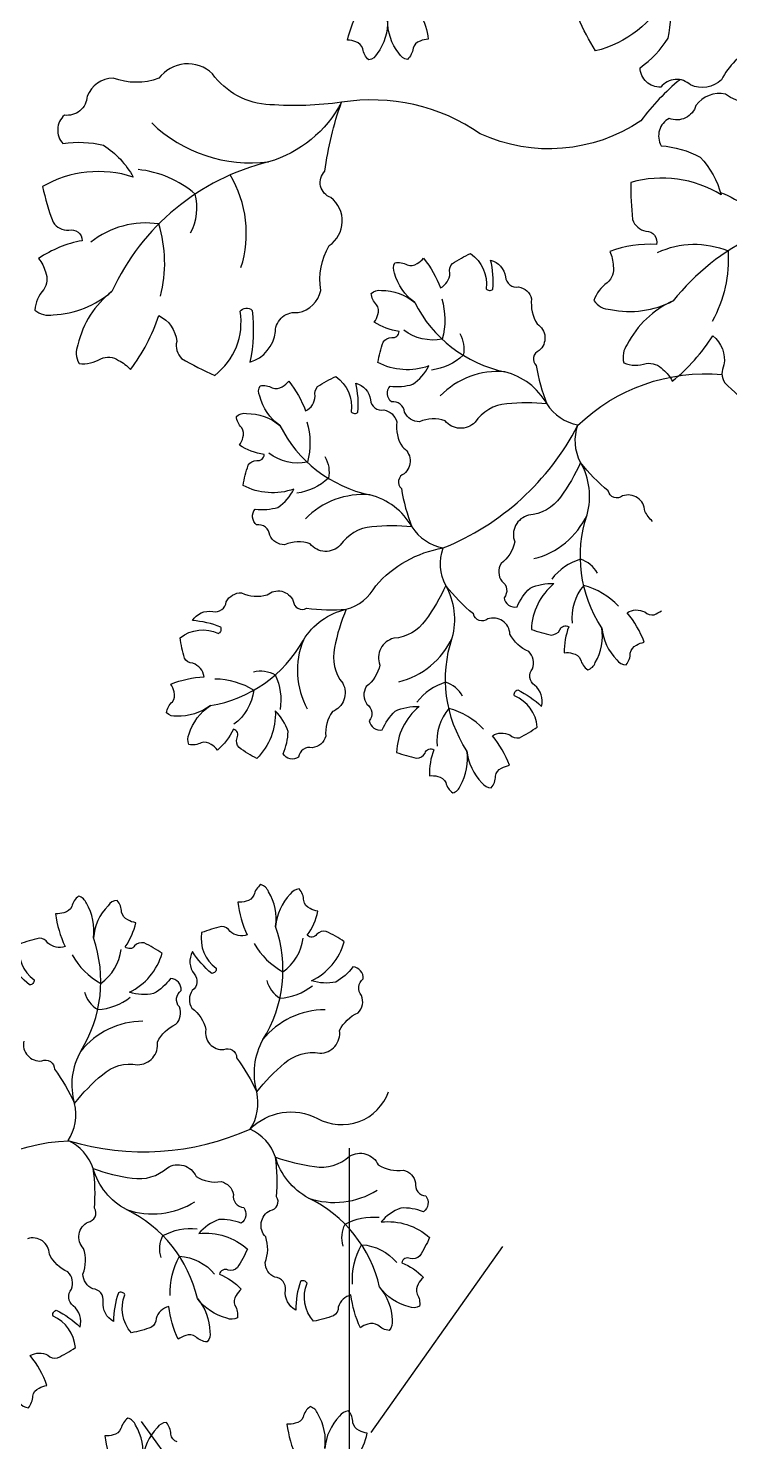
# Model space of a CAD drawing. Header units: millimetres. Extents: x 228.39 to 232.01, y 86.87 to 92.76.
# Drawn here: x 228.7883 to 228.9784, y 91.7556 to 92.1386 of the extents above; entities that cross this region are included whole.
import ezdxf

# ---------------------------------------------------------------- set-up
doc = ezdxf.new("R2010")
doc.units = ezdxf.units.MM
for name, color, linetype in [('62', 62, 'Continuous'), ('63', 63, 'Continuous'), ('CauleArvore', 253, 'Continuous')]:
    doc.layers.add(name, color=color, linetype=linetype)

msp = doc.modelspace()

# ---------------------------------------------------------------- linework, layer by layer
at = {"layer": '62'}
for points in [[(228.9649416132693, 92.12469112140516, 0.0624996626209866), (228.9543604704238, 92.11357440972135, -0.2620553651360283), (228.9107987264798, 92.11003458311295, 0.1928727074293483), (228.8731746563784, 92.1185722245288)], [(228.8731746563784, 92.1185722245288, -0.2043996860364353), (228.8533822104583, 92.10242510312113, 0.2279428046577944), (228.8109261983998, 92.06731638691406, 0.2279428046577944)], [(228.8322423147909, 92.08315556669925, 0.1876286218963192), (228.8335373234335, 92.09370343199855, 0.152005865126538), (228.8180117715415, 92.10034427590506)], [(229.0357962746169, 92.09953844689223, -0.2043996860364367), (229.012703836919, 92.08862012438256, 0.2279428046577933), (228.9630556914861, 92.06474133528644)], [(228.9759177655279, 92.09410574112958, -0.1487400713347152), (228.9890520346684, 92.08405394052538, -0.1876286218963192), (228.9852605163541, 92.07412625707812, -0.1876286218963192)], [(228.9588739963894, 92.07788122645483, -0.2101229647717458), (228.9779521859227, 92.07827598499442, -0.1413864367129372), (228.9736816636379, 92.05920009262424)], [(228.9003393208795, 92.0653037415946, -0.1413864367129372), (228.9004698644929, 92.05435760094741, -0.210122964771746), (228.8900627681466, 92.05678340010091, -0.210122964771746)], [(228.9052428612477, 92.05588435461719, -0.1876286218963192), (228.9061704486114, 92.05000593272503, -0.1520058651265381), (228.8976089533694, 92.04599073378013)], [(228.9007141594524, 91.99777552280517, 0.1802530025354734), (228.9371844966641, 92.0309693825311, -0.2173875366482725), (228.9763264017081, 92.04477779487539, 0.2835782542006574)], [(228.8637795312948, 92.03195813855936, -0.1413864367129372), (228.8639100749081, 92.02101199791215, -0.210122964771746), (228.8535029785619, 92.02343779706567, -0.210122964771746)], [(228.9437168561027, 91.9761540867895, -0.2279428046577942), (228.9397320857052, 92.00674722186571, 0.2043996860364329), (228.9379787770218, 92.02094372285337, -0.2049975904848279), (228.9372739490371, 92.03112112584041, -0.2049975904848279)], [(228.868683071663, 92.02253875158195, -0.1876286218963192), (228.8696106590267, 92.01666032968978, -0.1520058651265381), (228.8610491637847, 92.01264513074489)], [(228.8376246295151, 91.9550451862468, 0.2279428046577928), (228.8628353024572, 91.97282833216424, -0.2043996860364349), (228.8744692512313, 91.98115094999481, 0.2049975904848281), (228.8824357245088, 91.98752367449595, -0.1730102318134612), (228.9007141594524, 91.99777552280517, -0.1730102318134612)], [(228.907157066518, 91.94280848375425, -0.2279428046577942), (228.9031722961205, 91.97340161883045, 0.2043996860364329), (228.9014189874371, 91.98759811981813, -0.2049975904848279), (228.9007141594524, 91.99777552280517, -0.2049975904848279)], [(228.9425637964782, 91.99098105112105, 0.1876286218963192), (228.9379498299143, 91.99473971774727, 0.1520058651265381), (228.9301729768669, 91.98935997983318)], [(228.9482381318262, 91.9820048894953, 0.1413864367129372), (228.9388433398848, 91.98762386814634, 0.210122964771746), (228.9357048916374, 91.97740906034136, 0.210122964771746)], [(228.8388685693117, 91.96233397491518, -0.1413864367129372), (228.8493648487097, 91.95922541326993, -0.210122964771746), (228.8439732327362, 91.94999922049674, -0.210122964771746)], [(228.8493160712686, 91.9642364107306, -0.1876286218963192), (228.855206187085, 91.96338623549583, -0.1520058651265381), (228.8565133244312, 91.95402074483576)], [(228.9060040068935, 91.95763544808581, 0.1876286218963192), (228.9013900403296, 91.96139411471202, 0.1520058651265381), (228.8936131872822, 91.95601437679794)], [(228.9116783422415, 91.94865928646006, 0.1413864367129372), (228.9022835503001, 91.95427826511109, 0.210122964771746), (228.8991451020527, 91.94406345730611, 0.210122964771746)], [(228.8495237607143, 91.89060051386105, 0.1413864367129372), (228.8573041255385, 91.88289980221175, 0.210122964771746), (228.8627920378348, 91.8920690428849, 0.210122964771746)], [(228.8001391811981, 91.88748430426033, 0.1413864367129372), (228.8079195460224, 91.87978359261105, 0.210122964771746), (228.8134074583187, 91.88895283328418, 0.210122964771746)], [(228.8528893609202, 91.88052865730793, 0.1876286218963192), (228.8564717689912, 91.87577654044566, 0.1520058651265381), (228.8653086646094, 91.87914259142262)], [(228.8035047814041, 91.87741244770721, 0.1876286218963192), (228.8070871894751, 91.87266033084494, 0.1520058651265381), (228.8159240850932, 91.87602638182192)], [(228.6456474334275, 91.76661787751587, -0.1841083703680773), (228.6794787419188, 91.78071610464173, 0.09065442908466861), (228.7310419559528, 91.78972698927224, 0.2835782542006574), (228.7611810737209, 91.81741598931636, -0.2251438523393833), (228.7992231710509, 91.8371297998311, 0.1802530025354734), (228.8484364724535, 91.84028713809296, -0.3316125768266109), (228.8666339554927, 91.84317562739831, 0.4605227219911265), (228.8859256793056, 91.85036551557587, 0.4605227219911265)], [(228.8834844424877, 91.79745576839788, 0.2279428046577942), (228.8642548686624, 91.82158131086653, -0.2043996860364329), (228.8552649685786, 91.83270769519008, 0.2049975904848279), (228.8484364724535, 91.84028713809298, 0.2049975904848279)], [(228.8340998629716, 91.79433955879716, 0.2279428046577942), (228.8148702891462, 91.81846510126583, -0.2043996860364329), (228.8058803890624, 91.82959148558936, 0.2049975904848279), (228.7990518929373, 91.83717092849226, 0.2049975904848279)], [(228.8242394799052, 91.8054724498669, -0.1876286218963192), (228.8247431213481, 91.81140225657174, -0.1520058651265381), (228.8340159470745, 91.81325582782567)], [(228.8736240594213, 91.80858865946762, -0.1876286218963192), (228.8741277008642, 91.81451846617244, -0.1520058651265381), (228.8834005265906, 91.81637203742639)], [(228.8267507169864, 91.79515434696498, -0.1413864367129372), (228.8292390129053, 91.80581471375619, -0.210122964771746), (228.838765227723, 91.80097287659032, -0.210122964771746)], [(228.8761352965026, 91.7982705565657, -0.1413864367129372), (228.8786235924215, 91.80893092335691, -0.210122964771746), (228.8881498072392, 91.80408908619104, -0.210122964771746)]]:
    msp.add_lwpolyline(points, format="xyb", dxfattribs=at)
for centre, radius, start, end in [((228.8485772665715, 92.14079360014232), 0.03866819170092113, 226.0055660181356, 277.1380750828056), ((228.8168176409072, 92.08306529213391), 0.03055347511947142, 342.2726280196243, 31.13933741052608), ((228.8200673901187, 92.06215086392241), 0.02370610377805731, 81.35543052559544, 128.8215374822393), ((228.7899841041301, 92.07505681445215), 0.03525592437372765, 345.1893495015026, 17.37937132104682), ((228.924808676377, 92.08033122782109), 0.03559504258891227, 206.6972816068433, 258.060352377721), ((228.9154932816199, 92.02394016911944), 0.02165418735251583, 84.82956208829077, 135.9620711529593), ((228.9129932221688, 92.02783167756422), 0.01822652723244424, 29.65507171034712, 75.86352789572805), ((228.9397458135127, 92.0438474668233), 0.01296417636406003, 212.6682055185941, 259.0081804686739), ((228.8882488867923, 92.04698562478585), 0.03559504258891227, 206.6972816068433, 258.060352377721), ((228.8789334920351, 91.99059456608418), 0.02165418735251583, 84.82956208829077, 135.9620711529593), ((228.8764334325841, 91.99448607452898), 0.01822652723244424, 29.65507171034712, 75.86352789572805), ((228.9201114768094, 92.01590885580596), 0.02165418735251583, 283.8377702129154, 334.9702792775901), ((228.903186023928, 92.01050186378805), 0.01296417636406003, 212.6682055185941, 259.0081804686739), ((228.8828626718695, 91.96459375237394), 0.02165418735251583, 157.6491857757407, 208.7816948404098), ((228.8835516872246, 91.98256325277072), 0.02165418735251583, 283.8377702129154, 334.9702792775901), ((228.8217133098943, 91.88344834454365), 0.03559504258891227, 327.917719804394, 19.28079057527238), ((228.7723287303782, 91.88033213494293), 0.03559504258891227, 327.917719804394, 19.28079057527238), ((228.8687362290135, 91.85095875915871), 0.02165418735251583, 90.01600102915677, 141.1485100938255), ((228.8193516494974, 91.847842549558), 0.02165418735251583, 90.01600102915677, 141.1485100938255), ((228.8676753222505, 91.85546082669204), 0.01822652723244424, 150.1145442863874, 196.3230004717689), ((228.8182907427343, 91.85234461709133), 0.01822652723244424, 150.1145442863874, 196.3230004717689), ((228.8375675111693, 91.84735364708975), 0.01296417636406003, 326.9698917134426, 13.30986666352196), ((228.7881829316531, 91.84423743748903), 0.01296417636406003, 326.9698917134426, 13.30986666352196), ((228.8219174181278, 91.83894049632951), 0.02165418735251583, 251.0077929045287, 302.140301969199), ((228.871301997644, 91.84205670593023), 0.02165418735251583, 251.0077929045287, 302.140301969199)]:
    msp.add_arc(centre, radius, start, end, dxfattribs=at)
at = {"layer": '63'}
for points in [[(228.9963980840874, 92.14248239229683, -0.4530091558014004), (228.9851049642324, 92.13329061958586, 0.1775881189196833), (228.9762165629532, 92.12465862343238, -0.3028472262875391), (228.9677646028272, 92.1232689326809, 0.4445358973400543), (228.9597505370064, 92.12267812505495, -0.4200628682774251), (228.9541187901492, 92.1279502432938, 0.1027662192553072), (228.9617188826535, 92.13593821092964, 0.1249756271620594), (228.9615100775228, 92.1476910801151, -0.2129696122085123), (228.9420578135509, 92.13248940056121, -0.03433418913963757), (228.9373787075527, 92.14139538140071, -0.2633611240476315)], [(228.8944773105333, 92.14246646301417, -0.105188829234163), (228.8966771329652, 92.13567472172895, 0.1018354407082667), (228.8944648914276, 92.13514923976958, 0.2548810045278109), (228.8925633691274, 92.13321470359527, -0.1744881383592944), (228.8910513764615, 92.13018404964637, -0.2361518438993939), (228.8887254347642, 92.13184996884996, -0.172045804718615), (228.8856836302742, 92.14094661212987, -0.1720458047186181), (228.8828371921884, 92.13178695691032, -0.2361518438993874), (228.8805474341254, 92.13007164364882, -0.174488138359288), (228.8789709311821, 92.13306924663279, 0.2548810045278096), (228.877028444928, 92.13496264686, 0.1018354407082642), (228.8748054646076, 92.13544066611239, -0.08115707204633878), (228.8782669406505, 92.14402193638449, 0.2683901017028241)], [(228.9892884757959, 92.11773947435196, -0.1775881189196833), (228.9772688856986, 92.12074688000878, 0.3028472262875391), (228.9692604609136, 92.11770845890226, -0.4445358973400543), (228.9620316451635, 92.1141986829149, 0.4200628682774251), (228.9598051676863, 92.106812574235, -0.1027662192553072), (228.9703872102634, 92.10371589731889, -0.1249756271620594), (228.9761032729528, 92.09344457018925, 0.2129696122085123), (228.9516494809582, 92.0968348049856, 0.03433418913963757), (228.9520702573359, 92.08678326406412, 0.2633611240476315), (228.9557001502926, 92.083630221699, -0.4961733732723008), (228.9585315390627, 92.08002145864593, 0.1051888292341653), (228.9459183192506, 92.07816972791757, -0.1018354407082685), (228.9468273328903, 92.0742124406537, -0.2548810045278082), (228.9452347825831, 92.06963778366749, 0.1744881383592801), (228.9415792914444, 92.06481950792265, 0.2361518438994192), (228.9460864416507, 92.06241396134713, 0.1720458047186142), (228.9630556914861, 92.06474133528644, 0.1720458047186181), (228.95064414266, 92.05293771020061, 0.2361518438993757), (228.9497097018293, 92.04791497412913, 0.1744881383592802), (228.955755794132, 92.04776277529162, -0.2548810045278265), (228.9603237384456, 92.04615107191619, -0.1018354407082649), (228.9628477381166, 92.04297052888913, 0.08115707204633917), (228.973846762282, 92.05530116055286, -0.2683901017028146), (228.9768508191802, 92.04737122874538, 0.263361124047613), (228.9770479737404, 92.04256717534093, 0.034334189139631), (228.984637651745, 92.03596359181054, 0.2816703646801013)], [(228.9575090868373, 92.00499136094862, -0.08789902130899625), (228.9553904833925, 92.00779664754245, 0.5077713489282268), (228.9493719712663, 92.01188316384231, -0.5541101838924969), (228.9454848839231, 92.0132476377979, -0.05360560279891149), (228.9379787770218, 92.02094372285337, -0.05303807838268959), (228.9325061102667, 92.01155714635483, -0.2299676780149515), (228.9238763317424, 92.00665227546297, 0.453009155801419), (228.920137223188, 91.99940592770744, -0.1775881189196565), (228.9164283907009, 91.99354189526163, 0.3028472262875298), (228.9166386392802, 91.98874985539548, -0.4445358973400413), (228.9172363756919, 91.98428967455673, 0.4200628682774436), (228.9207734442293, 91.98180934238054, -0.1027662192553072), (228.9242774488326, 91.98689323857312, -0.1249756271620583), (228.9307428173285, 91.98813026337984, 0.2129696122085104), (228.9246480991328, 91.97572107924809, 0.03433418913963267), (228.9300672229929, 91.97418071628384, 0.263361124047625), (228.9323810438753, 91.97555766025552, -0.4961733732722903), (228.9347970669886, 91.97642998780235, 0.105188829234163), (228.933568071071, 91.9693974535897, -0.1018354407082667), (228.9358320423917, 91.96918631910751, -0.2548810045278109), (228.9379852780555, 91.96753653322926, 0.1744881383592944), (228.9399060042088, 91.964746946123, 0.2361518438993939), (228.9419762825821, 91.96672159521324, 0.172045804718615), (228.9437168561027, 91.9761540867895, 0.1720458047186181), (228.9478155385868, 91.96748216108573, 0.2361518438993874), (228.9503225601796, 91.96610370749359, 0.174488138359288), (228.951464635244, 91.96929222591552, -0.2548810045278096), (228.9531234283382, 91.97143853035297, -0.1018354407082642), (228.9552577805468, 91.97222254856723, 0.08115707204633878), (228.9506309336297, 91.98023580654912, -0.2683901017028241), (228.9553752007918, 91.98044155685284, 0.2633611240475965), (228.9579645339663, 91.9797032510296, 0.01359188383691224), (228.9599295394056, 91.98076281002693, 0.2816703646801006)], [(228.78703222279, 91.86414809725537, 0.5077713489282268), (228.7919001817333, 91.8587420747426, -0.5541101838924969), (228.7953487368189, 91.85648847650619, -0.05360560279891149), (228.8007988804191, 91.8472220154378, -0.05303807838268959), (228.8083555541519, 91.85502935697453, -0.2299676780149515), (228.8179072306997, 91.85773052542011, 0.453009155801419), (228.8232692380509, 91.8638737628192, -0.1775881189196565), (228.8282716075528, 91.86868194483627, 0.3028472262875298), (228.8292122769256, 91.87338545327943, -0.4445358973400413), (228.8296973968025, 91.87785928392411, 0.4200628682774436), (228.8268553064572, 91.88111280878368, -0.1027662192553072), (228.8222382101934, 91.87701323919075, -0.1249756271620583), (228.8156645274039, 91.87735662635328, 0.2129696122085104), (228.8245473484639, 91.88795044203592, 0.03433418913963267), (228.8196531394628, 91.89074084339177, 0.263361124047625), (228.8170773633058, 91.88995654818854, -0.4961733732722903), (228.814522898412, 91.88968667388525, 0.105188829234163), (228.8173963964288, 91.89622196099181, -0.1018354407082667), (228.8152484221495, 91.89696784999573, -0.2548810045278109), (228.8135516743147, 91.89908427718626, 0.1744881383592944), (228.8123530046155, 91.90225195395828, 0.2361518438993939), (228.8098709256512, 91.90082907814259, 0.172045804718615), (228.8059273078723, 91.89208554497048, 0.1720458047186181), (228.8040190525678, 91.90148554790719, 0.2361518438993874), (228.8019139412388, 91.90342301993662, 0.174488138359288), (228.8000431918217, 91.90059967408497, -0.2548810045278096), (228.7979196741186, 91.89891180861864, -0.1018354407082642), (228.7956598212617, 91.89866039466591, 0.08115707204633878), (228.7982383045591, 91.88977380703264, -0.2683901017028241), (228.7935822601424, 91.89070743141262, 0.2633611240475965), (228.7912442878312, 91.89204295649631, 0.03433418913963283), (228.7858534513041, 91.89040634322173, 0.2816703646801006), (228.7898330839379, 91.88074044017372, -0.447648090788793), (228.7886139064804, 91.87936531396932, -0.08047336285184804), (228.7833757327724, 91.88525883814967, 0.299054732626132)], [(228.7858030910853, 91.76618392443841, 0.2361518438993874), (228.7882889114248, 91.76476759509382, 0.174488138359288), (228.7894792285356, 91.76793841996367, -0.2548810045278096), (228.791170392625, 91.77005931158999, -0.1018354407082642), (228.7933163936509, 91.77081085899869, 0.08115707204633878), (228.7888116495565, 91.77889338932795, -0.2683901017028241), (228.7935584921765, 91.77902713997103, 0.2633611240475965), (228.7961363264013, 91.77824963596048, 0.03433418913963283), (228.8010231642906, 91.78105292633376, 0.2816703646801006), (228.7949782432013, 91.78958088544817, -0.447648090788793), (228.7958581751936, 91.79119429346845, -0.08047336285184804), (228.8022840627485, 91.78662482301871, 0.299054732626132), (228.8004537764851, 91.79241031945523, -0.4445358973400594), (228.7999568674936, 91.79688285602707, 0.3028472262875131), (228.7990038052714, 91.80158386899711, -0.1775881189196616), (228.7939887811586, 91.80637885054985, 0.5077713489282268), (228.7880329588392, 91.8105562042793, -0.5541101838924969)], [(228.877248232873, 91.7513198334834, 0.105188829234163), (228.8801217308897, 91.75785512058995, -0.1018354407082667), (228.8779737566105, 91.75860100959387, -0.2548810045278109), (228.8762770087756, 91.7607174367844, 0.1744881383592944), (228.8750783390765, 91.76388511355643, 0.2361518438993939), (228.8725962601121, 91.76246223774073, 0.172045804718615), (228.8686526423333, 91.75371870456863, 0.1720458047186181), (228.8667443870288, 91.76311870750533, 0.2361518438993874), (228.8646392756997, 91.76505617953477, 0.174488138359288), (228.8627685262827, 91.76223283368311, -0.2548810045278096), (228.8606450085795, 91.76054496821678, -0.1018354407082642), (228.8583851557226, 91.76029355426405, 0.08115707204633878), (228.86096363902, 91.75140696663078, -0.2683901017028241)], [(228.8285891770943, 91.75548479999316, -0.2548810045278109), (228.8268924292595, 91.75760122718368, 0.1744881383592944), (228.8256937595603, 91.76076890395571, 0.2361518438993939), (228.8232116805959, 91.75934602814003, 0.172045804718615), (228.8192680628171, 91.75060249496792, 0.1720458047186181), (228.8173598075126, 91.76000249790461, 0.2361518438993874), (228.8152546961836, 91.76193996993405, 0.174488138359288), (228.8133839467665, 91.7591166240824, -0.2548810045278096), (228.8112604290634, 91.75742875861606, -0.1018354407082642), (228.8090005762065, 91.75717734466333, 0.08115707204633878), (228.8115790595039, 91.74829075703006, -0.2683901017028241)]]:
    msp.add_lwpolyline(points, format="xyb", dxfattribs=at)
for points in [[(228.8020142510384, 92.04777619592362, 0.1744881383592826), (228.8079197840647, 92.04908121557611, -0.2548810045278165), (228.812741164602, 92.04861431865206, -0.1018354407082663), (228.8159554430171, 92.04613342313718, 0.08115707204633889), (228.8236694201607, 92.0607456634324, -0.268390101702822), (228.8284908784696, 92.05376986841716, 0.2633611240476109), (228.8298365786291, 92.04915392971368, 0.034334189139633), (228.838790619147, 92.04456746200317, 0.2816703646800977), (228.8456719799767, 92.061918983823, -0.4476480907887908), (228.8489438936874, 92.06217244361353, -0.0804733628518486), (228.848359261748, 92.0481043575005, 0.2990547326261485), (228.855238275056, 92.05647669304756, -0.4445358973400563), (228.8614498862626, 92.0615747506041, 0.3028472262875256), (228.8675594430848, 92.06757809848612, -0.1775881189196615), (228.8698551942267, 92.07975367081715, 0.5077713489282397), (228.8703104554461, 92.09273633022855, -0.5541101838924329), (228.8686774724182, 92.09990925375789, -0.0536056027989116), (228.8731746563784, 92.1185722245288, -0.05303807838268965), (228.853783017179, 92.1179207118673, -0.229967678014949), (228.8381643820408, 92.1263022960112, 0.4530091558014059), (228.8236560197275, 92.1250650956963, -0.1775881189196614), (228.8112659406308, 92.12509631859092, 0.3028472262875249), (228.8042222092703, 92.1202226424755, -0.4445358973400437), (228.7980485045828, 92.11507874560026, 0.420062868277418), (228.7976619949703, 92.10737404484635, -0.1027662192553043), (228.8086780919141, 92.10691075103865, -0.1249756271620578), (228.8166946957861, 92.0983137983208, 0.2129696122085104), (228.792142707705, 92.09572893543151, 0.03433418913963278), (228.7949663485622, 92.08607297457999, 0.2633611240475967), (228.7992475135106, 92.08388449891918, -0.4961733732722993), (228.8028630686092, 92.08106178843647, 0.1051888292341508), (228.7910643080386, 92.07623359315103, -0.1018354407082692), (228.7928975506503, 92.07261065928293, -0.2548810045278139), (228.7924508586013, 92.0677873648449, 0.1744881383592873), (228.7900601996958, 92.0622319038725, 0.2361518438993992), (228.7950133124229, 92.06097981297246, 0.1720458047186156), (228.8109261983998, 92.06731638691406, 0.1720458047186174), (228.8017144491786, 92.0528763112316, 0.2361518438993921)], [(228.9141867757175, 92.06794910644176, 0.08047336285184804), (228.9135890793579, 92.07581134849609, -0.299054732626132), (228.9176000353552, 92.07125787193304, 0.4445358973400594), (228.9211745100408, 92.06852407738064, -0.3028472262875131), (228.924709274527, 92.06528165690044, 0.1775881189196616), (228.9262282441554, 92.05851149839339, -0.5077713489282268), (228.9267326654796, 92.05125424940978, 0.5541101838924969), (228.9259566522676, 92.04720838229825, 0.05360560279891149), (228.928832434482, 92.03684975098658, 0.05303807838268959), (228.9179669923759, 92.03684152830307, 0.2299676780149515), (228.9093868715053, 92.03185029982794, -0.453009155801419), (228.9012431906932, 92.03226376253116, 0.1775881189196565), (228.8943094377848, 92.03200805655325, -0.3028472262875298), (228.8902735648847, 92.03460027191427, 0.4445358973400413), (228.8867194239535, 92.03736045020092, -0.4200628682774436), (228.8863549632983, 92.04166510697856, 0.1027662192553072), (228.8925114321863, 92.04213621162634, 0.1249756271620583), (228.89683278462, 92.04710180658596, -0.2129696122085104), (228.8830420773389, 92.04807640054622, -0.03433418913963267), (228.8844367229507, 92.05353484218195, -0.263361124047625), (228.886790682605, 92.0548419824663, 0.4961733732722903), (228.8887599257066, 92.0564912867558, -0.105188829234163), (228.8820636809853, 92.05896662007667, 0.1018354407082667), (228.8830200312169, 92.06102951564964, 0.2548810045278109), (228.8826772907926, 92.06372037912989, -0.1744881383592944), (228.8812324929972, 92.06678363630321, -0.2361518438993939), (228.8839805259692, 92.06757963024582, -0.172045804718615), (228.893008324986, 92.0643392076762, -0.1720458047186181), (228.8875751390455, 92.0722437623159, -0.2361518438993874), (228.8876448661267, 92.07510390736581, -0.174488138359288), (228.8909751070845, 92.07448707647907, 0.2548810045278096), (228.893664510921, 92.0748410881624, 0.1018354407082642), (228.8954157438573, 92.07629137334585, -0.08115707204633878), (228.9000139822916, 92.06826166480937, 0.2683901017028241), (228.9025782791753, 92.07225851176486, -0.2633611240475965), (228.9032426735156, 92.0748677878977, -0.03433418913963283), (228.9081657929372, 92.07760686011912, -0.2816703646801006), (228.9123507109601, 92.06802804919212, 0.447648090788793)], [(228.8776269861328, 92.03460350340652, 0.08047336285184804), (228.8770292897732, 92.04246574546085, -0.299054732626132), (228.8810402457705, 92.0379122688978, 0.4445358973400594), (228.8846147204561, 92.0351784743454, -0.3028472262875131), (228.8881494849423, 92.0319360538652, 0.1775881189196616), (228.8896684545707, 92.02516589535813, -0.5077713489282268), (228.8901728758949, 92.01790864637454, 0.5541101838924969), (228.8893968626829, 92.01386277926301, 0.05360560279891149), (228.8922726448974, 92.00350414795133, 0.05303807838268959), (228.8814072027912, 92.00349592526783, 0.2299676780149515), (228.8728270819206, 91.9985046967927, -0.453009155801419), (228.8646834011085, 91.99891815949591, 0.1775881189196565), (228.8577496482001, 91.99866245351801, -0.3028472262875298), (228.8537137753, 92.00125466887903, 0.4445358973400413), (228.8501596343689, 92.00401484716568, -0.4200628682774436), (228.8497951737136, 92.00831950394331, 0.1027662192553072), (228.8559516426016, 92.0087906085911, 0.1249756271620583), (228.8602729950354, 92.01375620355071, -0.2129696122085104), (228.8464822877542, 92.01473079751098, -0.03433418913963267), (228.847876933366, 92.0201892391467, -0.263361124047625), (228.8502308930202, 92.02149637943106, 0.4961733732722903), (228.852200136122, 92.02314568372056, -0.105188829234163), (228.8455038914006, 92.02562101704143, 0.1018354407082667), (228.8464602416323, 92.02768391261438, 0.2548810045278109), (228.8461175012079, 92.03037477609465, -0.1744881383592944), (228.8446727034124, 92.03343803326796, -0.2361518438993939), (228.8474207363845, 92.03423402721057, -0.172045804718615), (228.8564485354013, 92.03099360464095, -0.1720458047186181), (228.8510153494607, 92.03889815928066, -0.2361518438993874), (228.8510850765421, 92.04175830433056, -0.174488138359288), (228.8544153174998, 92.04114147344383, 0.2548810045278096), (228.8571047213364, 92.04149548512716, 0.1018354407082642), (228.8588559542726, 92.04294577031061, -0.08115707204633878), (228.8634541927069, 92.03491606177413, 0.2683901017028241), (228.8660184895906, 92.03891290872961, -0.2633611240475965), (228.866682883931, 92.04152218486246, -0.03433418913963283), (228.8716060033525, 92.04426125708387, -0.2816703646801006), (228.8757909213755, 92.03468244615688, 0.447648090788793)], [(228.8404315147461, 91.9763449407004, 0.08047336285184804), (228.8327435411314, 91.97809626955531, -0.299054732626132), (228.8382785992818, 91.98058324524757, 0.4445358973400594), (228.8419462421655, 91.98319071482743, -0.3028472262875131), (228.8460880862448, 91.98561000773374, 0.1775881189196616), (228.8530048320158, 91.9850614251209, -0.5077713489282268), (228.8600872559419, 91.98339968656987, 0.5541101838924969), (228.8637233753423, 91.98146322771535, 0.05360560279891149), (228.8744692512313, 91.98115094999481, 0.05303807838268959), (228.8712676634706, 91.97076789959597, 0.2299676780149515), (228.8735017778508, 91.9610963139565, -0.453009155801419), (228.8707012766496, 91.95343813652337, 0.1775881189196565), (228.8688974750804, 91.9467382398942, -0.3028472262875298), (228.8652288058682, 91.94364814009721, 0.4445358973400413), (228.8615419627051, 91.94106789022113, -0.4200628682774436), (228.8573217267984, 91.94199120513721, 0.1027662192553072), (228.8586901460595, 91.94801212512361, 0.1249756271620583), (228.8552225627682, 91.95360739868954, -0.2129696122085104), (228.8502179447305, 91.94071991487777, -0.03433418913963267), (228.8454150126319, 91.94366464996422, -0.263361124047625), (228.8448615120967, 91.94629967917362, 0.4961733732722903), (228.8438674771531, 91.9486682267378, -0.105188829234163), (228.8395246517613, 91.94300193729642, 0.1018354407082667), (228.8378362909899, 91.94452495463587, 0.2548810045278109), (228.835164255995, 91.94499233697825, -0.1744881383592944), (228.831810917023, 91.9445168341725, -0.2361518438993939), (228.8318621569802, 91.9473773701431, -0.172045804718615), (228.8376246295151, 91.9550451862468, -0.1720458047186181), (228.8284679202887, 91.95218928539772, -0.2361518438993874), (228.8257559921412, 91.95310073330893, -0.174488138359288), (228.8273289891889, 91.956100177502, 0.2548810045278096), (228.8277851720498, 91.95877414729713, 0.1018354407082642), (228.8269168798688, 91.96087562596679, -0.08115707204633878), (228.8359465310676, 91.96289686694873, 0.2683901017028241), (228.8328854692778, 91.9665273359009, -0.2633611240475965), (228.8305888694938, 91.96793281489713, -0.03433418913963283), (228.8294262110186, 91.97344533217539, -0.2816703646801006), (228.839813756082, 91.97461412009045, 0.447648090788793)], [(228.9209302398658, 91.95929659584793, -0.08047336285184804), (228.9274247119893, 91.95482513938535, 0.299054732626132), (228.9255068637458, 91.96058220243329, -0.4445358973400594), (228.9249421584268, 91.96504668558758, 0.3028472262875131), (228.9239178861257, 91.96973269847672, -0.1775881189196616), (228.9188306938078, 91.9744510445072, 0.5077713489282268), (228.9128121816817, 91.97853756080707, -0.5541101838924969), (228.9089250943384, 91.97990203476265, -0.05360560279891149), (228.9014189874371, 91.98759811981813, -0.05303807838268959), (228.895946320682, 91.97821154331959, -0.2299676780149515), (228.8873165421577, 91.97330667242773, 0.453009155801419), (228.8835774336033, 91.9660603246722, -0.1775881189196565), (228.8798686011162, 91.96019629222639, 0.3028472262875298), (228.8800788496955, 91.95540425236024, -0.4445358973400413), (228.8806765861072, 91.95094407152149, 0.4200628682774436), (228.8842136546446, 91.9484637393453, -0.1027662192553072), (228.8877176592479, 91.95354763553787, -0.1249756271620583), (228.8941830277438, 91.9547846603446, 0.2129696122085104), (228.8880883095481, 91.94237547621285, 0.03433418913963267), (228.8935074334082, 91.9408351132486, 0.263361124047625), (228.8958212542906, 91.94221205722027, -0.4961733732722903), (228.8982372774039, 91.9430843847671, 0.105188829234163), (228.8970082814863, 91.93605185055445, -0.1018354407082667), (228.899272252807, 91.93584071607226, -0.2548810045278109), (228.9014254884708, 91.93419093019402, 0.1744881383592944), (228.9033462146241, 91.93140134308776, 0.2361518438993939), (228.9054164929974, 91.93337599217799, 0.172045804718615), (228.907157066518, 91.94280848375425, 0.1720458047186181), (228.9112557490021, 91.93413655805048, 0.2361518438993874), (228.9137627705949, 91.93275810445834, 0.174488138359288), (228.9149048456593, 91.93594662288027, -0.2548810045278096), (228.9165636387535, 91.93809292731773, -0.1018354407082642), (228.9186979909621, 91.93887694553199, 0.08115707204633878), (228.914071144045, 91.94689020351386, -0.2683901017028241), (228.9188154112071, 91.9470959538176, 0.2633611240475965), (228.9214047443816, 91.94635764799436, 0.03433418913963283), (228.9262484907178, 91.94923475468397, 0.2816703646801006), (228.9200748863961, 91.95767002393353, -0.447648090788793)], [(228.8379984859965, 91.88248152357004, -0.08047336285184804), (228.8327603122885, 91.88837504775039, 0.299054732626132), (228.8332472502372, 91.88232651005461, -0.4445358973400594), (228.8327290278962, 91.87785639288192, 0.3028472262875131), (228.8326041411338, 91.87306136901958, -0.1775881189196616), (228.8364168023061, 91.86726430685607, 0.5077713489282268), (228.8412847612494, 91.86185828434331, -0.5541101838924969), (228.844733316335, 91.8596046861069, -0.05360560279891149), (228.8501834599353, 91.85033822503851, -0.05303807838268959), (228.857740133668, 91.85814556657525, -0.2299676780149515), (228.8672918102158, 91.86084673502083, 0.453009155801419), (228.872653817567, 91.86698997241992, -0.1775881189196565), (228.8776561870689, 91.87179815443699, 0.3028472262875298), (228.8785968564417, 91.87650166288014, -0.4445358973400413), (228.8790819763186, 91.88097549352483, 0.4200628682774436), (228.8762398859734, 91.88422901838439, -0.1027662192553072), (228.8716227897095, 91.88012944879145, -0.1249756271620583), (228.8650491069201, 91.880472835954, 0.2129696122085104), (228.87393192798, 91.89106665163663, 0.03433418913963267), (228.8690377189789, 91.89385705299249, 0.263361124047625), (228.8664619428219, 91.89307275778926, -0.4961733732722903), (228.8639074779282, 91.89280288348596, 0.105188829234163), (228.8667809759449, 91.89933817059253, -0.1018354407082667), (228.8646330016657, 91.90008405959645, -0.2548810045278109), (228.8629362538308, 91.90220048678698, 0.1744881383592944), (228.8617375841317, 91.90536816355899, 0.2361518438993939), (228.8592555051673, 91.90394528774331, 0.172045804718615), (228.8553118873885, 91.8952017545712, 0.1720458047186181), (228.853403632084, 91.9046017575079, 0.2361518438993874), (228.851298520755, 91.90653922953733, 0.174488138359288), (228.8494277713379, 91.90371588368569, -0.2548810045278096), (228.8473042536348, 91.90202801821935, -0.1018354407082642), (228.8450444007779, 91.90177660426663, 0.08115707204633878), (228.8476228840753, 91.89289001663334, -0.2683901017028241), (228.8429668396585, 91.89382364101334, 0.2633611240475965), (228.8406288673474, 91.89515916609702, 0.03433418913963283), (228.8352380308202, 91.89352255282245, 0.2816703646801006), (228.839217663454, 91.88385664977444, -0.447648090788793)], [(228.8620568303205, 91.79900998244197, 0.08047336285184804), (228.8607589109043, 91.79123261166205, -0.299054732626132), (228.8579519343879, 91.79661246292942, 0.4445358973400594), (228.8551340738169, 91.80012104722151, -0.3028472262875131), (228.8524762855434, 91.80411404259306, 0.1775881189196616), (228.8526187070672, 91.8110510470656, -0.5077713489282268), (228.8538626663009, 91.81821865957656, 0.5541101838924969), (228.8555827763803, 91.82196198143076, 0.05360560279891149), (228.8552649685786, 91.83270769519008, 0.05303807838268959), (228.8658177508037, 91.83011989939395, 0.2299676780149515), (228.875341838641, 91.83291678814987, -0.453009155801419), (228.8831509303759, 91.83056975281744, 0.1775881189196565), (228.8899449954024, 91.82916156413755, -0.3028472262875298), (228.8932447173588, 91.82568023026177, 0.4445358973400413), (228.8960365298302, 91.822150883997, -0.4200628682774436), (228.8953620441015, 91.81788380413552, 0.1027662192553072), (228.8892712964705, 91.81889713628863, 0.1249756271620583), (228.8838887822934, 91.81510770872067, -0.2129696122085104), (228.8970473272163, 91.81086670221136, -0.03433418913963267), (228.8943890306485, 91.80589950170899, -0.263361124047625), (228.8917909542643, 91.80519257817784, 0.4961733732722903), (228.889484710611, 91.8040614887718, -0.105188829234163), (228.8953956929479, 91.80005808319274, 0.1018354407082667), (228.8939742044565, 91.7982833960712, 0.2548810045278109), (228.8936641665563, 91.795588568847, -0.1744881383592944), (228.8943353086383, 91.79226884694819, -0.2361518438993939), (228.891476683985, 91.79215241385896, -0.172045804718615), (228.8834844424877, 91.79745576839788, -0.1720458047186181), (228.8868718856087, 91.78848210010563, -0.2361518438993874), (228.8861208820088, 91.78572143258394, -0.174488138359288), (228.883034435295, 91.78711600487051, 0.2548810045278096), (228.8803383327175, 91.78741474917464, 0.1018354407082642), (228.8782913325812, 91.78642483283849, -0.08115707204633878), (228.8757445594447, 91.79532056004149, 0.2683901017028241), (228.8722996590196, 91.79205206418646, -0.2633611240475965), (228.8710311407859, 91.78967706876169, -0.03433418913963283), (228.8655962063019, 91.78819345539326, -0.2816703646801006), (228.8638208696026, 91.79849468528285, 0.447648090788793)], [(228.8126722508044, 91.79589377284127, 0.08047336285184804), (228.8113743313882, 91.78811640206135, -0.299054732626132), (228.8085673548717, 91.79349625332871, 0.4445358973400594), (228.8057494943007, 91.79700483762079, -0.3028472262875131), (228.8030917060273, 91.80099783299235, 0.1775881189196616), (228.803234127551, 91.8079348374649, -0.5077713489282268), (228.8044780867848, 91.81510244997584, 0.5541101838924969), (228.8061981968641, 91.81884577183004, 0.05360560279891149), (228.8058803890624, 91.82959148558936, 0.05303807838268959), (228.8164331712876, 91.82700368979323, 0.2299676780149515), (228.8259572591249, 91.82980057854917, -0.453009155801419), (228.8337663508597, 91.82745354321673, 0.1775881189196565), (228.8405604158862, 91.82604535453684, -0.3028472262875298), (228.8438601378426, 91.82256402066105, 0.4445358973400413), (228.846651950314, 91.81903467439628, -0.4200628682774436), (228.8459774645854, 91.8147675945348, 0.1027662192553072), (228.8398867169544, 91.8157809266879, 0.1249756271620583), (228.8345042027772, 91.81199149911997, -0.2129696122085104), (228.8476627477002, 91.80775049261064, -0.03433418913963267), (228.8450044511324, 91.80278329210827, -0.263361124047625), (228.8424063747482, 91.80207636857713, 0.4961733732722903), (228.8401001310949, 91.80094527917107, -0.105188829234163), (228.8460111134318, 91.79694187359202, 0.1018354407082667), (228.8445896249404, 91.79516718647048, 0.2548810045278109), (228.8442795870402, 91.79247235924629, -0.1744881383592944), (228.8449507291221, 91.78915263734747, -0.2361518438993939), (228.8420921044689, 91.78903620425824, -0.172045804718615), (228.8340998629716, 91.79433955879716, -0.1720458047186181), (228.8374873060926, 91.7853658905049, -0.2361518438993874), (228.8367363024927, 91.78260522298322, -0.174488138359288), (228.8336498557788, 91.78399979526979, 0.2548810045278096), (228.8309537532013, 91.78429853957394, 0.1018354407082642), (228.828906753065, 91.78330862323777, -0.08115707204633878), (228.8263599799286, 91.79220435044077, 0.2683901017028241), (228.8229150795034, 91.78893585458576, -0.2633611240475965), (228.8216465612698, 91.78656085916097, -0.03433418913963283), (228.8162116267857, 91.78507724579254, -0.2816703646801006), (228.8144362900865, 91.79537847568213, 0.447648090788793)]]:
    msp.add_lwpolyline(points, format="xyb", close=True, dxfattribs=at)
at = {"layer": 'CauleArvore'}
for p, q in [((228.8753165882624, 91.68988277757512), (228.8753165882624, 91.83512068687469)), ((228.8812531795834, 91.75805568788928), (228.9168672823444, 91.80844442086129)), ((229.0148067455825, 91.49129164474186), (228.8189278191062, 91.76101948694406))]:
    msp.add_line(p, q, dxfattribs=at)

doc.saveas('drawing.dxf')
